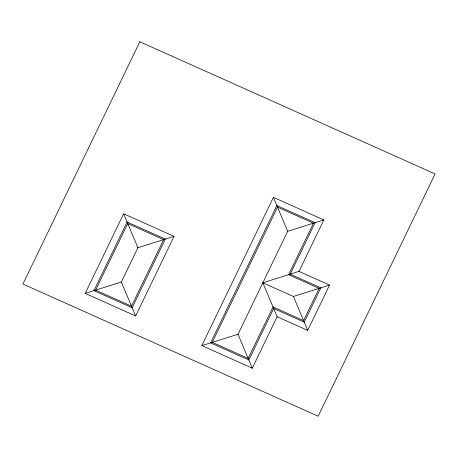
<?xml version="1.0" encoding="UTF-8"?>
<svg xmlns="http://www.w3.org/2000/svg" width="458" height="458" viewBox="0 0 458 458"><rect width="100%" height="100%" fill="white"/><g stroke="black" fill="none" stroke-linecap="round" stroke-linejoin="round"><path stroke-width="0.69" d="M85.188 293.395L123.62 213.777L174.057 236.351L135.631 315.974L85.188 293.395L121.341 282.036L137.904 247.715L174.057 236.351M277.136 316.713L252.289 368.192L201.852 345.613L273.403 197.358L323.846 219.932L299 271.411L262.846 282.775L277.136 316.713L307.707 330.395L329.571 285.094L299 271.411M201.852 345.613L238 334.254L287.693 231.296L323.846 219.932M262.846 282.775L293.418 296.458L329.571 285.094M273.403 197.358L287.693 231.296M293.418 296.458L307.707 330.395M238 334.254L252.289 368.192M123.62 213.777L137.904 247.715M121.341 282.036L135.631 315.974M139.827 41.781L22.9 284.052L318.173 416.219L435.1 173.948L139.827 41.781M127.084 222.004L93.953 290.641L132.167 307.747L165.292 239.105L127.084 222.004M127.73 223.544L95.596 290.126L131.515 306.202L163.649 239.626L127.73 223.544M276.867 205.585L210.611 342.859L248.826 359.965L273.672 308.486L304.244 322.169L320.806 287.847L290.235 274.165L315.081 222.685L276.867 205.585M277.519 207.125L212.26 342.344L248.179 358.419L273.02 306.94L303.591 320.623L319.163 288.363L288.592 274.68L313.438 223.201L277.519 207.125"/></g></svg>
